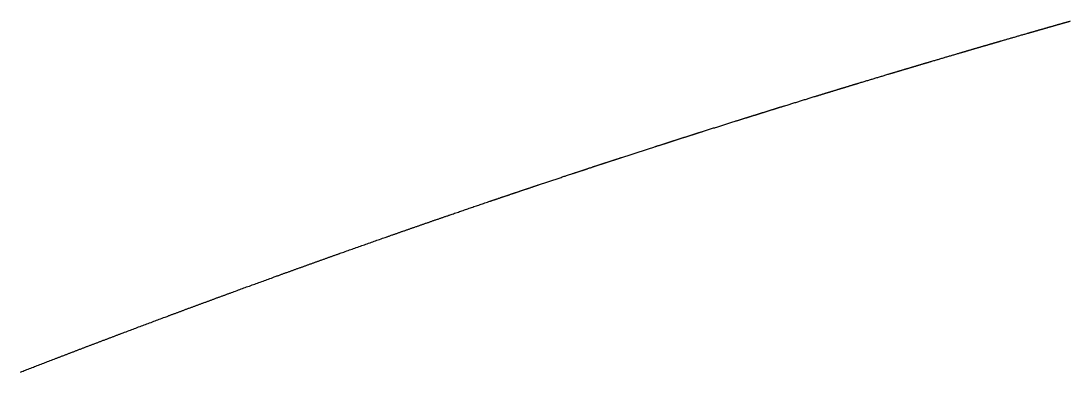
# Model space of a CAD drawing. Header units: millimetres. Extents: x 0 to 2438, y 0 to 1219.
# Drawn here: x 210.776 to 213.331, y 468.651 to 469.506 of the extents above; entities that cross this region are included whole.
import ezdxf

# ---------------------------------------------------------------- set-up
doc = ezdxf.new("R2010")
doc.units = ezdxf.units.MM
doc.layers.add('CUT_AIRCRAFT', color=7, linetype='Continuous')

msp = doc.modelspace()

# ---------------------------------------------------------------- linework, layer by layer
at = {"layer": 'CUT_AIRCRAFT'}
msp.add_lwpolyline([(210.7746, 468.651), (210.7778, 468.6522), (210.7808, 468.6534), (210.7839, 468.6546), (210.787, 468.6558), (210.7902, 468.657), (210.7933, 468.6582), (210.7965, 468.6594), (210.7996, 468.6607), (210.8028, 468.6619), (210.8059, 468.6631), (210.8091, 468.6643), (210.8122, 468.6655), (210.8154, 468.6667), (210.8185, 468.6679), (210.8217, 468.6691), (210.8248, 468.6704), (210.828, 468.6716), (210.8312, 468.6728), (210.8343, 468.674), (210.8374, 468.6752), (210.8404, 468.6764), (210.8436, 468.6776), (210.8469, 468.6788), (210.8503, 468.6801), (210.8536, 468.6814), (210.8568, 468.6826), (210.8595, 468.6837), (210.8616, 468.6845), (210.8633, 468.6851), (210.8648, 468.6857), (210.8662, 468.6863), (210.8678, 468.6869), (210.8695, 468.6875), (210.8712, 468.6882), (210.873, 468.6889), (210.8747, 468.6895), (210.8764, 468.6902), (210.8781, 468.6908), (210.8798, 468.6915), (210.8815, 468.6921), (210.8831, 468.6927), (210.8848, 468.6934), (210.8865, 468.694), (210.8882, 468.6947), (210.8899, 468.6953), (210.8916, 468.696), (210.8933, 468.6966), (210.895, 468.6973), (210.8967, 468.6979), (210.8984, 468.6986), (210.9001, 468.6992), (210.9018, 468.6999), (210.9035, 468.7005), (210.9052, 468.7012), (210.9068, 468.7018), (210.9085, 468.7025), (210.9102, 468.7031), (210.9119, 468.7037), (210.9136, 468.7044), (210.9153, 468.705), (210.917, 468.7057), (210.9187, 468.7063), (210.9204, 468.707), (210.9221, 468.7076), (210.9238, 468.7083), (210.9255, 468.7089), (210.9272, 468.7096), (210.9289, 468.7102), (210.9306, 468.7108), (210.9323, 468.7115), (210.934, 468.7121), (210.9356, 468.7128), (210.9373, 468.7134), (210.939, 468.7141), (210.9407, 468.7147), (210.9424, 468.7154), (210.9441, 468.716), (210.9458, 468.7166), (210.9475, 468.7173), (210.9492, 468.7179), (210.9509, 468.7186), (210.9526, 468.7192), (210.9543, 468.7199), (210.956, 468.7205), (210.9577, 468.7212), (210.9594, 468.7218), (210.9611, 468.7224), (210.9627, 468.7231), (210.9644, 468.7237), (210.9661, 468.7244), (210.9678, 468.725), (210.9695, 468.7257), (210.9712, 468.7263), (210.9729, 468.7269), (210.9746, 468.7276), (210.9763, 468.7282), (210.978, 468.7289), (210.9797, 468.7295), (210.9814, 468.7302), (210.9831, 468.7308), (210.9848, 468.7314), (210.9865, 468.7321), (210.9882, 468.7327), (210.9899, 468.7334), (210.9916, 468.734), (210.9933, 468.7346), (210.995, 468.7353), (210.9967, 468.7359), (210.9984, 468.7366), (211, 468.7372), (211.0017, 468.7379), (211.0034, 468.7385), (211.0051, 468.7391), (211.0068, 468.7398), (211.0085, 468.7404), (211.0103, 468.7411), (211.012, 468.7418), (211.0137, 468.7424), (211.0153, 468.743), (211.0167, 468.7435), (211.0182, 468.7441), (211.0199, 468.7447), (211.0221, 468.7455), (211.0249, 468.7466), (211.0283, 468.7479), (211.0319, 468.7492), (211.0355, 468.7506), (211.039, 468.7519), (211.0423, 468.7532), (211.0456, 468.7544), (211.0489, 468.7556), (211.0522, 468.7569), (211.0556, 468.7581), (211.059, 468.7594), (211.0623, 468.7607), (211.0657, 468.7619), (211.069, 468.7632), (211.0724, 468.7645), (211.0757, 468.7657), (211.0791, 468.767), (211.0824, 468.7682), (211.0858, 468.7695), (211.0891, 468.7707), (211.0925, 468.772), (211.0959, 468.7733), (211.0993, 468.7745), (211.1026, 468.7758), (211.1059, 468.777), (211.1091, 468.7782), (211.1125, 468.7795), (211.116, 468.7808), (211.1196, 468.7821), (211.1233, 468.7835), (211.1266, 468.7847), (211.1294, 468.7858), (211.1316, 468.7866), (211.1333, 468.7872), (211.1347, 468.7878), (211.1361, 468.7883), (211.1376, 468.7888), (211.1392, 468.7895), (211.141, 468.7901), (211.1427, 468.7907), (211.1444, 468.7914), (211.146, 468.792), (211.1477, 468.7926), (211.1493, 468.7932), (211.151, 468.7938), (211.1526, 468.7944), (211.1543, 468.7951), (211.1559, 468.7957), (211.1576, 468.7963), (211.1593, 468.7969), (211.1609, 468.7975), (211.1626, 468.7981), (211.1643, 468.7988), (211.1659, 468.7994), (211.1676, 468.8), (211.1692, 468.8006), (211.1709, 468.8012), (211.1725, 468.8018), (211.1742, 468.8025), (211.1759, 468.8031), (211.1775, 468.8037), (211.1792, 468.8043), (211.1808, 468.8049), (211.1825, 468.8055), (211.1841, 468.8062), (211.1858, 468.8068), (211.1875, 468.8074), (211.1891, 468.808), (211.1908, 468.8086), (211.1925, 468.8092), (211.1941, 468.8098), (211.1958, 468.8105), (211.1974, 468.8111), (211.1991, 468.8117), (211.2007, 468.8123), (211.2024, 468.8129), (211.2041, 468.8135), (211.2057, 468.8141), (211.2074, 468.8148), (211.209, 468.8154), (211.2107, 468.816), (211.2124, 468.8166), (211.214, 468.8172), (211.2157, 468.8178), (211.2174, 468.8184), (211.219, 468.819), (211.2207, 468.8197), (211.2223, 468.8203), (211.224, 468.8209), (211.2257, 468.8215), (211.2273, 468.8221), (211.229, 468.8227), (211.2306, 468.8233), (211.2323, 468.8239), (211.2339, 468.8246), (211.2356, 468.8252), (211.2373, 468.8258), (211.2389, 468.8264), (211.2406, 468.827), (211.2423, 468.8276), (211.2439, 468.8282), (211.2456, 468.8288), (211.2472, 468.8295), (211.2489, 468.8301), (211.2506, 468.8307), (211.2522, 468.8313), (211.2539, 468.8319), (211.2555, 468.8325), (211.2572, 468.8331), (211.2589, 468.8337), (211.2605, 468.8343), (211.2622, 468.835), (211.2638, 468.8356), (211.2655, 468.8362), (211.2672, 468.8368), (211.2688, 468.8374), (211.2705, 468.838), (211.2721, 468.8386), (211.2738, 468.8392), (211.2755, 468.8398), (211.2772, 468.8405), (211.2789, 468.8411), (211.2806, 468.8417), (211.2821, 468.8423), (211.2835, 468.8428), (211.2849, 468.8433), (211.2866, 468.8439), (211.2888, 468.8447), (211.2916, 468.8457), (211.2949, 468.847), (211.2985, 468.8483), (211.3021, 468.8496), (211.3055, 468.8509), (211.3089, 468.8521), (211.3121, 468.8533), (211.3154, 468.8545), (211.3187, 468.8557), (211.322, 468.8569), (211.3254, 468.8581), (211.3287, 468.8593), (211.3321, 468.8605), (211.3354, 468.8618), (211.3387, 468.863), (211.342, 468.8642), (211.3454, 468.8654), (211.3487, 468.8666), (211.352, 468.8678), (211.3554, 468.869), (211.3587, 468.8702), (211.3621, 468.8715), (211.3654, 468.8727), (211.3687, 468.8739), (211.3719, 468.8751), (211.3752, 468.8762), (211.3785, 468.8775), (211.382, 468.8787), (211.3856, 468.88), (211.3892, 468.8813), (211.3925, 468.8825), (211.3953, 468.8835), (211.3975, 468.8843), (211.3992, 468.8849), (211.4006, 468.8855), (211.402, 468.886), (211.4035, 468.8865), (211.4052, 468.8871), (211.4069, 468.8877), (211.4087, 468.8884), (211.4104, 468.889), (211.4121, 468.8896), (211.4137, 468.8902), (211.4154, 468.8908), (211.417, 468.8914), (211.4187, 468.892), (211.4204, 468.8926), (211.4221, 468.8932), (211.4237, 468.8938), (211.4254, 468.8944), (211.4271, 468.895), (211.4287, 468.8956), (211.4304, 468.8962), (211.4321, 468.8968), (211.4337, 468.8974), (211.4354, 468.898), (211.4371, 468.8986), (211.4387, 468.8992), (211.4404, 468.8998), (211.4421, 468.9004), (211.4438, 468.901), (211.4454, 468.9016), (211.4471, 468.9022), (211.4488, 468.9028), (211.4504, 468.9034), (211.4521, 468.904), (211.4538, 468.9046), (211.4555, 468.9052), (211.4571, 468.9058), (211.4588, 468.9064), (211.4605, 468.907), (211.4621, 468.9076), (211.4638, 468.9082), (211.4655, 468.9088), (211.4672, 468.9094), (211.4688, 468.91), (211.4705, 468.9106), (211.4722, 468.9112), (211.4738, 468.9118), (211.4755, 468.9124), (211.4772, 468.913), (211.4788, 468.9136), (211.4805, 468.9142), (211.4822, 468.9148), (211.4839, 468.9154), (211.4855, 468.916), (211.4872, 468.9166), (211.4889, 468.9172), (211.4905, 468.9178), (211.4922, 468.9184), (211.4939, 468.919), (211.4956, 468.9196), (211.4972, 468.9202), (211.4989, 468.9208), (211.5006, 468.9214), (211.5022, 468.922), (211.5039, 468.9226), (211.5056, 468.9232), (211.5072, 468.9238), (211.5089, 468.9244), (211.5106, 468.925), (211.5123, 468.9256), (211.5139, 468.9262), (211.5156, 468.9268), (211.5173, 468.9274), (211.519, 468.928), (211.5206, 468.9286), (211.5223, 468.9292), (211.524, 468.9298), (211.5256, 468.9304), (211.5273, 468.931), (211.529, 468.9316), (211.5307, 468.9322), (211.5323, 468.9328), (211.534, 468.9334), (211.5357, 468.934), (211.5373, 468.9345), (211.539, 468.9351), (211.5406, 468.9357), (211.5424, 468.9363), (211.5441, 468.937), (211.5459, 468.9376), (211.5475, 468.9382), (211.549, 468.9387), (211.5504, 468.9392), (211.5519, 468.9397), (211.5536, 468.9403), (211.5557, 468.9411), (211.5586, 468.9421), (211.5619, 468.9433), (211.5655, 468.9446), (211.5691, 468.9458), (211.5726, 468.9471), (211.5759, 468.9483), (211.5792, 468.9494), (211.5825, 468.9506), (211.5858, 468.9518), (211.5891, 468.9529), (211.5925, 468.9541), (211.5959, 468.9553), (211.5992, 468.9565), (211.6026, 468.9577), (211.6059, 468.9589), (211.6092, 468.96), (211.6126, 468.9612), (211.6159, 468.9624), (211.6192, 468.9636), (211.6226, 468.9648), (211.626, 468.9659), (211.6293, 468.9671), (211.6327, 468.9683), (211.636, 468.9695), (211.6393, 468.9706), (211.6425, 468.9718), (211.6459, 468.973), (211.6494, 468.9742), (211.653, 468.9755), (211.6566, 468.9767), (211.6599, 468.9779), (211.6628, 468.9789), (211.6649, 468.9796), (211.6666, 468.9802), (211.6681, 468.9807), (211.6695, 468.9812), (211.671, 468.9818), (211.6727, 468.9823), (211.6744, 468.983), (211.6761, 468.9836), (211.6778, 468.9842), (211.6795, 468.9848), (211.6812, 468.9853), (211.6828, 468.9859), (211.6845, 468.9865), (211.6861, 468.9871), (211.6878, 468.9877), (211.6895, 468.9882), (211.6912, 468.9888), (211.6929, 468.9894), (211.6945, 468.99), (211.6962, 468.9906), (211.6979, 468.9912), (211.6995, 468.9918), (211.7012, 468.9923), (211.7029, 468.9929), (211.7046, 468.9935), (211.7062, 468.9941), (211.7079, 468.9947), (211.7096, 468.9953), (211.7113, 468.9958), (211.7129, 468.9964), (211.7146, 468.997), (211.7163, 468.9976), (211.7179, 468.9982), (211.7196, 468.9988), (211.7213, 468.9993), (211.723, 468.9999), (211.7246, 469.0005), (211.7263, 469.0011), (211.728, 469.0017), (211.7296, 469.0023), (211.7313, 469.0028), (211.733, 469.0034), (211.7347, 469.004), (211.7363, 469.0046), (211.738, 469.0052), (211.7397, 469.0057), (211.7414, 469.0063), (211.743, 469.0069), (211.7447, 469.0075), (211.7464, 469.0081), (211.7481, 469.0086), (211.7497, 469.0092), (211.7514, 469.0098), (211.7531, 469.0104), (211.7548, 469.011), (211.7564, 469.0115), (211.7581, 469.0121), (211.7598, 469.0127), (211.7614, 469.0133), (211.7631, 469.0139), (211.7648, 469.0144), (211.7665, 469.015), (211.7681, 469.0156), (211.7698, 469.0162), (211.7715, 469.0168), (211.7732, 469.0173), (211.7748, 469.0179), (211.7765, 469.0185), (211.7782, 469.0191), (211.7799, 469.0197), (211.7815, 469.0202), (211.7832, 469.0208), (211.7849, 469.0214), (211.7866, 469.022), (211.7882, 469.0226), (211.7899, 469.0231), (211.7916, 469.0237), (211.7933, 469.0243), (211.7949, 469.0249), (211.7966, 469.0254), (211.7983, 469.026), (211.8, 469.0266), (211.8016, 469.0272), (211.8033, 469.0278), (211.805, 469.0283), (211.8066, 469.0289), (211.8083, 469.0295), (211.81, 469.0301), (211.8117, 469.0307), (211.8135, 469.0312), (211.8151, 469.0318), (211.8167, 469.0324), (211.8182, 469.0329), (211.8197, 469.0334), (211.8213, 469.034), (211.8234, 469.0347), (211.826, 469.0355), (211.8289, 469.0365), (211.832, 469.0376), (211.8351, 469.0387), (211.8382, 469.0397), (211.8411, 469.0408), (211.844, 469.0417), (211.8469, 469.0427), (211.8498, 469.0437), (211.8528, 469.0447), (211.8557, 469.0457), (211.8587, 469.0468), (211.8616, 469.0478), (211.8645, 469.0488), (211.8675, 469.0498), (211.8704, 469.0508), (211.8733, 469.0518), (211.8763, 469.0528), (211.8792, 469.0538), (211.8822, 469.0548), (211.8851, 469.0558), (211.8881, 469.0568), (211.891, 469.0578), (211.8939, 469.0588), (211.8968, 469.0598), (211.8997, 469.0607), (211.9026, 469.0617), (211.9057, 469.0628), (211.9089, 469.0639), (211.9121, 469.065), (211.915, 469.066), (211.9174, 469.0668), (211.9192, 469.0674), (211.9205, 469.0678), (211.9215, 469.0682), (211.9225, 469.0685), (211.9236, 469.0689), (211.9249, 469.0693), (211.9262, 469.0698), (211.9275, 469.0702), (211.9289, 469.0707), (211.9301, 469.0711), (211.9314, 469.0715), (211.9326, 469.0719), (211.9339, 469.0723), (211.9351, 469.0728), (211.9364, 469.0732), (211.9377, 469.0736), (211.9389, 469.0741), (211.9402, 469.0745), (211.9415, 469.0749), (211.9427, 469.0753), (211.944, 469.0758), (211.9452, 469.0762), (211.9465, 469.0766), (211.9478, 469.0771), (211.949, 469.0775), (211.9503, 469.0779), (211.9516, 469.0783), (211.9528, 469.0788), (211.9541, 469.0792), (211.9554, 469.0796), (211.9566, 469.08), (211.9579, 469.0805), (211.9591, 469.0809), (211.9604, 469.0813), (211.9617, 469.0818), (211.9629, 469.0822), (211.9642, 469.0826), (211.9655, 469.083), (211.9667, 469.0835), (211.968, 469.0839), (211.9692, 469.0843), (211.9705, 469.0847), (211.9718, 469.0852), (211.973, 469.0856), (211.9743, 469.086), (211.9756, 469.0864), (211.9768, 469.0869), (211.9781, 469.0873), (211.9794, 469.0877), (211.9806, 469.0881), (211.9819, 469.0886), (211.9832, 469.089), (211.9844, 469.0894), (211.9857, 469.0898), (211.987, 469.0903), (211.9882, 469.0907), (211.9895, 469.0911), (211.9907, 469.0915), (211.992, 469.092), (211.9933, 469.0924), (211.9945, 469.0928), (211.9958, 469.0932), (211.9971, 469.0937), (211.9983, 469.0941), (211.9996, 469.0945), (212.0009, 469.0949), (212.0021, 469.0954), (212.0034, 469.0958), (212.0046, 469.0962), (212.0059, 469.0966), (212.0072, 469.0971), (212.0084, 469.0975), (212.0097, 469.0979), (212.011, 469.0983), (212.0122, 469.0988), (212.0135, 469.0992), (212.0148, 469.0996), (212.016, 469.1), (212.0173, 469.1004), (212.0186, 469.1009), (212.0198, 469.1013), (212.0211, 469.1017), (212.0224, 469.1021), (212.0236, 469.1026), (212.0249, 469.103), (212.0261, 469.1034), (212.0274, 469.1038), (212.0287, 469.1043), (212.03, 469.1047), (212.0313, 469.1051), (212.0326, 469.1056), (212.0337, 469.106), (212.0348, 469.1063), (212.0359, 469.1067), (212.0371, 469.1071), (212.0388, 469.1076), (212.0409, 469.1084), (212.0434, 469.1092), (212.0461, 469.1101), (212.0489, 469.111), (212.0515, 469.1119), (212.054, 469.1127), (212.0565, 469.1135), (212.0589, 469.1144), (212.0614, 469.1152), (212.0639, 469.116), (212.0665, 469.1169), (212.069, 469.1177), (212.0715, 469.1185), (212.074, 469.1194), (212.0765, 469.1202), (212.079, 469.121), (212.0816, 469.1219), (212.0841, 469.1227), (212.0866, 469.1235), (212.0891, 469.1244), (212.0916, 469.1252), (212.0942, 469.1261), (212.0967, 469.1269), (212.0992, 469.1277), (212.1016, 469.1285), (212.1041, 469.1294), (212.1066, 469.1302), (212.1092, 469.1311), (212.112, 469.132), (212.1147, 469.1329), (212.1172, 469.1337), (212.1193, 469.1344), (212.1209, 469.1349), (212.1222, 469.1353), (212.1233, 469.1357), (212.1243, 469.136), (212.1255, 469.1364), (212.1267, 469.1368), (212.128, 469.1373), (212.1293, 469.1377), (212.1306, 469.1381), (212.1318, 469.1385), (212.1331, 469.1389), (212.1343, 469.1393), (212.1356, 469.1398), (212.1368, 469.1402), (212.1381, 469.1406), (212.1393, 469.141), (212.1406, 469.1414), (212.1418, 469.1418), (212.1431, 469.1422), (212.1443, 469.1426), (212.1456, 469.1431), (212.1468, 469.1435), (212.1481, 469.1439), (212.1493, 469.1443), (212.1506, 469.1447), (212.1518, 469.1451), (212.1531, 469.1455), (212.1543, 469.1459), (212.1556, 469.1463), (212.1568, 469.1468), (212.1581, 469.1472), (212.1593, 469.1476), (212.1606, 469.148), (212.1618, 469.1484), (212.1631, 469.1488), (212.1644, 469.1492), (212.1656, 469.1496), (212.1669, 469.15), (212.1681, 469.1505), (212.1694, 469.1509), (212.1706, 469.1513), (212.1719, 469.1517), (212.1731, 469.1521), (212.1744, 469.1525), (212.1756, 469.1529), (212.1769, 469.1533), (212.1781, 469.1537), (212.1794, 469.1542), (212.1806, 469.1546), (212.1819, 469.155), (212.1831, 469.1554), (212.1844, 469.1558), (212.1856, 469.1562), (212.1869, 469.1566), (212.1881, 469.157), (212.1894, 469.1574), (212.1906, 469.1578), (212.1919, 469.1583), (212.1932, 469.1587), (212.1944, 469.1591), (212.1957, 469.1595), (212.1969, 469.1599), (212.1981, 469.1603), (212.1994, 469.1607), (212.2007, 469.1611), (212.2019, 469.1615), (212.2032, 469.1619), (212.2044, 469.1624), (212.2057, 469.1628), (212.2069, 469.1632), (212.2082, 469.1636), (212.2094, 469.164), (212.2107, 469.1644), (212.2119, 469.1648), (212.2132, 469.1652), (212.2144, 469.1656), (212.2157, 469.166), (212.2169, 469.1664), (212.2182, 469.1668), (212.2194, 469.1673), (212.2207, 469.1677), (212.2219, 469.1681), (212.2232, 469.1685), (212.2244, 469.1689), (212.2257, 469.1693), (212.2269, 469.1697), (212.2282, 469.1701), (212.2295, 469.1705), (212.2308, 469.1709), (212.2321, 469.1714), (212.2333, 469.1718), (212.2345, 469.1722), (212.2355, 469.1725), (212.2366, 469.1728), (212.2379, 469.1733), (212.2395, 469.1738), (212.2416, 469.1745), (212.2441, 469.1753), (212.2467, 469.1761), (212.2494, 469.177), (212.252, 469.1779), (212.2545, 469.1787), (212.257, 469.1795), (212.2594, 469.1803), (212.2619, 469.1811), (212.2644, 469.1819), (212.2669, 469.1827), (212.2694, 469.1835), (212.2719, 469.1843), (212.2744, 469.1851), (212.2769, 469.1859), (212.2793, 469.1867), (212.2818, 469.1875), (212.2843, 469.1883), (212.2868, 469.1891), (212.2893, 469.1899), (212.2918, 469.1908), (212.2943, 469.1916), (212.2968, 469.1924), (212.2993, 469.1932), (212.3017, 469.194), (212.3042, 469.1947), (212.3067, 469.1955), (212.3092, 469.1964), (212.312, 469.1973), (212.3146, 469.1981), (212.3171, 469.1989), (212.3192, 469.1996), (212.3209, 469.2001), (212.3221, 469.2005), (212.3231, 469.2009), (212.3242, 469.2012), (212.3253, 469.2016), (212.3265, 469.202), (212.3278, 469.2024), (212.3291, 469.2028), (212.3304, 469.2032), (212.3316, 469.2036), (212.3329, 469.204), (212.3341, 469.2044), (212.3353, 469.2048), (212.3366, 469.2052), (212.3378, 469.2056), (212.3391, 469.206), (212.3403, 469.2064), (212.3415, 469.2068), (212.3428, 469.2072), (212.344, 469.2076), (212.3453, 469.208), (212.3465, 469.2084), (212.3477, 469.2088), (212.349, 469.2092), (212.3502, 469.2096), (212.3515, 469.21), (212.3527, 469.2104), (212.3539, 469.2108), (212.3552, 469.2111), (212.3564, 469.2115), (212.3577, 469.2119), (212.3589, 469.2123), (212.3601, 469.2127), (212.3614, 469.2131), (212.3626, 469.2135), (212.3639, 469.2139), (212.3651, 469.2143), (212.3663, 469.2147), (212.3676, 469.2151), (212.3688, 469.2155), (212.3701, 469.2159), (212.3713, 469.2163), (212.3725, 469.2167), (212.3738, 469.2171), (212.375, 469.2175), (212.3763, 469.2179), (212.3775, 469.2183), (212.3787, 469.2187), (212.38, 469.2191), (212.3812, 469.2195), (212.3825, 469.2199), (212.3837, 469.2203), (212.3849, 469.2207), (212.3862, 469.2211), (212.3874, 469.2215), (212.3887, 469.2219), (212.3899, 469.2223), (212.3911, 469.2227), (212.3924, 469.223), (212.3936, 469.2234), (212.3949, 469.2238), (212.3961, 469.2242), (212.3973, 469.2246), (212.3986, 469.225), (212.3998, 469.2254), (212.4011, 469.2258), (212.4023, 469.2262), (212.4035, 469.2266), (212.4048, 469.227), (212.406, 469.2274), (212.4073, 469.2278), (212.4085, 469.2282), (212.4098, 469.2286), (212.411, 469.229), (212.4122, 469.2294), (212.4135, 469.2298), (212.4147, 469.2302), (212.416, 469.2306), (212.4172, 469.231), (212.4184, 469.2313), (212.4197, 469.2317), (212.4209, 469.2321), (212.4222, 469.2325), (212.4234, 469.2329), (212.4246, 469.2333), (212.4258, 469.2337), (212.4271, 469.2341), (212.4284, 469.2345), (212.4297, 469.2349), (212.4309, 469.2353), (212.4322, 469.2357), (212.4333, 469.2361), (212.4343, 469.2364), (212.4354, 469.2367), (212.4367, 469.2371), (212.4383, 469.2377), (212.4404, 469.2383), (212.4428, 469.2391), (212.4455, 469.2399), (212.4481, 469.2408), (212.4507, 469.2416), (212.4532, 469.2424), (212.4556, 469.2431), (212.458, 469.2439), (212.4604, 469.2447), (212.4629, 469.2455), (212.4654, 469.2462), (212.4678, 469.247), (212.4703, 469.2478), (212.4728, 469.2486), (212.4752, 469.2494), (212.4777, 469.2501), (212.4802, 469.2509), (212.4826, 469.2517), (212.4851, 469.2525), (212.4876, 469.2532), (212.49, 469.254), (212.4925, 469.2548), (212.495, 469.2556), (212.4974, 469.2564), (212.4998, 469.2571), (212.5023, 469.2579), (212.5047, 469.2586), (212.5073, 469.2595), (212.51, 469.2603), (212.5126, 469.2611), (212.5151, 469.2619), (212.5172, 469.2626), (212.5188, 469.2631), (212.52, 469.2634), (212.521, 469.2638), (212.5221, 469.2641), (212.5232, 469.2644), (212.5244, 469.2648), (212.5257, 469.2652), (212.5269, 469.2656), (212.5282, 469.266), (212.5294, 469.2664), (212.5306, 469.2668), (212.5318, 469.2672), (212.5331, 469.2675), (212.5343, 469.2679), (212.5355, 469.2683), (212.5367, 469.2687), (212.538, 469.2691), (212.5392, 469.2695), (212.5404, 469.2699), (212.5416, 469.2702), (212.5429, 469.2706), (212.5441, 469.271), (212.5453, 469.2714), (212.5465, 469.2718), (212.5478, 469.2721), (212.549, 469.2725), (212.5502, 469.2729), (212.5514, 469.2733), (212.5526, 469.2737), (212.5539, 469.2741), (212.5551, 469.2744), (212.5563, 469.2748), (212.5575, 469.2752), (212.5588, 469.2756), (212.56, 469.276), (212.5612, 469.2764), (212.5625, 469.2767), (212.5637, 469.2771), (212.5649, 469.2775), (212.5661, 469.2779), (212.5674, 469.2783), (212.5686, 469.2787), (212.5698, 469.279), (212.571, 469.2794), (212.5722, 469.2798), (212.5735, 469.2802), (212.5747, 469.2806), (212.5759, 469.2809), (212.5771, 469.2813), (212.5784, 469.2817), (212.5796, 469.2821), (212.5808, 469.2825), (212.582, 469.2829), (212.5833, 469.2832), (212.5845, 469.2836), (212.5857, 469.284), (212.5869, 469.2844), (212.5882, 469.2848), (212.5894, 469.2851), (212.5906, 469.2855), (212.5918, 469.2859), (212.5931, 469.2863), (212.5943, 469.2867), (212.5955, 469.2871), (212.5967, 469.2874), (212.598, 469.2878), (212.5992, 469.2882), (212.6004, 469.2886), (212.6016, 469.289), (212.6029, 469.2893), (212.6041, 469.2897), (212.6053, 469.2901), (212.6065, 469.2905), (212.6078, 469.2909), (212.609, 469.2912), (212.6102, 469.2916), (212.6114, 469.292), (212.6127, 469.2924), (212.6139, 469.2928), (212.6151, 469.2931), (212.6163, 469.2935), (212.6176, 469.2939), (212.6188, 469.2943), (212.62, 469.2947), (212.6212, 469.295), (212.6224, 469.2954), (212.6237, 469.2958), (212.6249, 469.2962), (212.6262, 469.2966), (212.6275, 469.297), (212.6287, 469.2973), (212.6298, 469.2977), (212.6308, 469.298), (212.6319, 469.2983), (212.6331, 469.2987), (212.6347, 469.2992), (212.6367, 469.2998), (212.639, 469.3006), (212.6416, 469.3013), (212.6441, 469.3021), (212.6466, 469.3029), (212.6489, 469.3036), (212.6512, 469.3043), (212.6535, 469.305), (212.6559, 469.3058), (212.6582, 469.3065), (212.6606, 469.3072), (212.6629, 469.3079), (212.6653, 469.3087), (212.6677, 469.3094), (212.67, 469.3101), (212.6724, 469.3108), (212.6747, 469.3116), (212.6771, 469.3123), (212.6794, 469.313), (212.6818, 469.3137), (212.6841, 469.3145), (212.6865, 469.3152), (212.6889, 469.3159), (212.6912, 469.3166), (212.6935, 469.3173), (212.6958, 469.3181), (212.6981, 469.3188), (212.7006, 469.3195), (212.7032, 469.3203), (212.7057, 469.3211), (212.708, 469.3218), (212.71, 469.3224), (212.7115, 469.3229), (212.7127, 469.3232), (212.7136, 469.3235), (212.7145, 469.3238), (212.7156, 469.3241), (212.7167, 469.3245), (212.7179, 469.3248), (212.7191, 469.3252), (212.7202, 469.3255), (212.7213, 469.3259), (212.7225, 469.3262), (212.7236, 469.3266), (212.7247, 469.3269), (212.7258, 469.3273), (212.7269, 469.3276), (212.7281, 469.328), (212.7292, 469.3283), (212.7303, 469.3286), (212.7315, 469.329), (212.7326, 469.3293), (212.7337, 469.3297), (212.7348, 469.33), (212.736, 469.3304), (212.7371, 469.3307), (212.7382, 469.3311), (212.7394, 469.3314), (212.7405, 469.3318), (212.7416, 469.3321), (212.7428, 469.3324), (212.7439, 469.3328), (212.745, 469.3331), (212.7461, 469.3335), (212.7473, 469.3338), (212.7484, 469.3342), (212.7495, 469.3345), (212.7507, 469.3349), (212.7518, 469.3352), (212.7529, 469.3355), (212.754, 469.3359), (212.7552, 469.3362), (212.7563, 469.3366), (212.7574, 469.3369), (212.7586, 469.3373), (212.7597, 469.3376), (212.7608, 469.338), (212.7619, 469.3383), (212.7631, 469.3386), (212.7642, 469.339), (212.7653, 469.3393), (212.7664, 469.3397), (212.7676, 469.34), (212.7687, 469.3404), (212.7698, 469.3407), (212.771, 469.341), (212.7721, 469.3414), (212.7732, 469.3417), (212.7743, 469.3421), (212.7755, 469.3424), (212.7766, 469.3428), (212.7777, 469.3431), (212.7789, 469.3435), (212.78, 469.3438), (212.7811, 469.3441), (212.7823, 469.3445), (212.7834, 469.3448), (212.7845, 469.3452), (212.7856, 469.3455), (212.7868, 469.3459), (212.7879, 469.3462), (212.789, 469.3465), (212.7902, 469.3469), (212.7913, 469.3472), (212.7924, 469.3476), (212.7936, 469.3479), (212.7947, 469.3483), (212.7958, 469.3486), (212.7969, 469.3489), (212.7981, 469.3493), (212.7992, 469.3496), (212.8003, 469.35), (212.8014, 469.3503), (212.8026, 469.3507), (212.8037, 469.351), (212.8048, 469.3513), (212.8059, 469.3517), (212.8071, 469.352), (212.8082, 469.3524), (212.8093, 469.3527), (212.8105, 469.3531), (212.8117, 469.3534), (212.8128, 469.3538), (212.8139, 469.3541), (212.8148, 469.3544), (212.8158, 469.3547), (212.8169, 469.355), (212.8184, 469.3554), (212.8203, 469.356), (212.8225, 469.3567), (212.8248, 469.3574), (212.8272, 469.3581), (212.8295, 469.3588), (212.8317, 469.3595), (212.8339, 469.3601), (212.8361, 469.3608), (212.8382, 469.3614), (212.8405, 469.3621), (212.8427, 469.3628), (212.8449, 469.3635), (212.8471, 469.3641), (212.8493, 469.3648), (212.8515, 469.3655), (212.8537, 469.3661), (212.8559, 469.3668), (212.8581, 469.3674), (212.8604, 469.3681), (212.8626, 469.3688), (212.8648, 469.3695), (212.867, 469.3701), (212.8692, 469.3708), (212.8714, 469.3714), (212.8736, 469.3721), (212.8757, 469.3727), (212.8779, 469.3734), (212.8802, 469.3741), (212.8826, 469.3748), (212.885, 469.3755), (212.8872, 469.3762), (212.8891, 469.3767), (212.8905, 469.3772), (212.8916, 469.3775), (212.8925, 469.3778), (212.8934, 469.378), (212.8944, 469.3783), (212.8955, 469.3787), (212.8966, 469.379), (212.8977, 469.3793), (212.8988, 469.3797), (212.8999, 469.38), (212.901, 469.3803), (212.902, 469.3806), (212.9031, 469.381), (212.9042, 469.3813), (212.9053, 469.3816), (212.9064, 469.3819), (212.9074, 469.3823), (212.9085, 469.3826), (212.9096, 469.3829), (212.9107, 469.3832), (212.9118, 469.3835), (212.9128, 469.3839), (212.9139, 469.3842), (212.915, 469.3845), (212.9161, 469.3848), (212.9171, 469.3852), (212.9182, 469.3855), (212.9193, 469.3858), (212.9204, 469.3861), (212.9215, 469.3865), (212.9226, 469.3868), (212.9236, 469.3871), (212.9247, 469.3874), (212.9258, 469.3877), (212.9269, 469.3881), (212.928, 469.3884), (212.929, 469.3887), (212.9301, 469.389), (212.9312, 469.3894), (212.9323, 469.3897), (212.9333, 469.39), (212.9344, 469.3903), (212.9355, 469.3906), (212.9366, 469.391), (212.9377, 469.3913), (212.9387, 469.3916), (212.9398, 469.3919), (212.9409, 469.3923), (212.942, 469.3926), (212.9431, 469.3929), (212.9442, 469.3932), (212.9452, 469.3935), (212.9463, 469.3939), (212.9474, 469.3942), (212.9485, 469.3945), (212.9496, 469.3948), (212.9506, 469.3952), (212.9517, 469.3955), (212.9528, 469.3958), (212.9539, 469.3961), (212.955, 469.3964), (212.956, 469.3968), (212.9571, 469.3971), (212.9582, 469.3974), (212.9593, 469.3977), (212.9604, 469.398), (212.9614, 469.3984), (212.9625, 469.3987), (212.9636, 469.399), (212.9647, 469.3993), (212.9658, 469.3997), (212.9668, 469.4), (212.9679, 469.4003), (212.969, 469.4006), (212.9701, 469.4009), (212.9712, 469.4013), (212.9722, 469.4016), (212.9733, 469.4019), (212.9744, 469.4022), (212.9755, 469.4025), (212.9766, 469.4029), (212.9777, 469.4032), (212.9787, 469.4035), (212.9798, 469.4038), (212.9809, 469.4041), (212.9819, 469.4045), (212.983, 469.4048), (212.9841, 469.4051), (212.9853, 469.4054), (212.9864, 469.4058), (212.9874, 469.4061), (212.9885, 469.4064), (212.9894, 469.4067), (212.9903, 469.4069), (212.9914, 469.4073), (212.9928, 469.4077), (212.9946, 469.4082), (212.9967, 469.4088), (212.999, 469.4095), (213.0013, 469.4102), (213.0035, 469.4109), (213.0057, 469.4115), (213.0078, 469.4121), (213.0099, 469.4127), (213.012, 469.4134), (213.0141, 469.414), (213.0163, 469.4146), (213.0184, 469.4153), (213.0206, 469.4159), (213.0227, 469.4165), (213.0248, 469.4171), (213.027, 469.4178), (213.0291, 469.4184), (213.0312, 469.419), (213.0334, 469.4197), (213.0355, 469.4203), (213.0377, 469.4209), (213.0398, 469.4216), (213.0419, 469.4222), (213.0441, 469.4228), (213.0462, 469.4234), (213.0482, 469.424), (213.0504, 469.4247), (213.0526, 469.4253), (213.0549, 469.426), (213.0572, 469.4267), (213.0594, 469.4273), (213.0612, 469.4278), (213.0625, 469.4283), (213.0636, 469.4286), (213.0645, 469.4288), (213.0654, 469.4291), (213.0664, 469.4294), (213.0674, 469.4297), (213.0685, 469.43), (213.0696, 469.4303), (213.0707, 469.4306), (213.0718, 469.431), (213.0728, 469.4313), (213.0738, 469.4316), (213.0749, 469.4319), (213.076, 469.4322), (213.077, 469.4325), (213.0781, 469.4328), (213.0791, 469.4331), (213.0802, 469.4334), (213.0813, 469.4337), (213.0823, 469.434), (213.0834, 469.4344), (213.0844, 469.4347), (213.0855, 469.435), (213.0865, 469.4353), (213.0876, 469.4356), (213.0887, 469.4359), (213.0897, 469.4362), (213.0908, 469.4365), (213.0918, 469.4368), (213.0929, 469.4371), (213.0939, 469.4375), (213.095, 469.4378), (213.096, 469.4381), (213.0971, 469.4384), (213.0982, 469.4387), (213.0992, 469.439), (213.1003, 469.4393), (213.1013, 469.4396), (213.1024, 469.4399), (213.1035, 469.4402), (213.1045, 469.4405), (213.1056, 469.4409), (213.1066, 469.4412), (213.1077, 469.4415), (213.1087, 469.4418), (213.1098, 469.4421), (213.1108, 469.4424), (213.1119, 469.4427), (213.113, 469.443), (213.114, 469.4433), (213.1151, 469.4436), (213.1161, 469.4439), (213.1172, 469.4442), (213.1182, 469.4446), (213.1193, 469.4449), (213.1204, 469.4452), (213.1214, 469.4455), (213.1225, 469.4458), (213.1235, 469.4461), (213.1246, 469.4464), (213.1257, 469.4467), (213.1267, 469.447), (213.1278, 469.4473), (213.1288, 469.4476), (213.1299, 469.4479), (213.1309, 469.4483), (213.132, 469.4486), (213.133, 469.4489), (213.1341, 469.4492), (213.1352, 469.4495), (213.1362, 469.4498), (213.1373, 469.4501), (213.1383, 469.4504), (213.1394, 469.4507), (213.1404, 469.451), (213.1415, 469.4513), (213.1426, 469.4516), (213.1436, 469.4519), (213.1447, 469.4523), (213.1457, 469.4526), (213.1468, 469.4529), (213.1479, 469.4532), (213.1489, 469.4535), (213.15, 469.4538), (213.151, 469.4541), (213.1521, 469.4544), (213.1531, 469.4547), (213.1542, 469.455), (213.1553, 469.4553), (213.1564, 469.4557), (213.1575, 469.456), (213.1584, 469.4562), (213.1593, 469.4565), (213.1602, 469.4568), (213.1613, 469.4571), (213.1627, 469.4575), (213.1644, 469.458), (213.1665, 469.4586), (213.1687, 469.4592), (213.171, 469.4599), (213.1732, 469.4605), (213.1753, 469.4611), (213.1773, 469.4617), (213.1794, 469.4623), (213.1814, 469.4629), (213.1835, 469.4635), (213.1856, 469.4641), (213.1877, 469.4647), (213.1898, 469.4653), (213.1919, 469.4659), (213.194, 469.4665), (213.1961, 469.4671), (213.1981, 469.4678), (213.2002, 469.4684), (213.2023, 469.469), (213.2044, 469.4696), (213.2065, 469.4702), (213.2086, 469.4708), (213.2107, 469.4714), (213.2128, 469.472), (213.2148, 469.4726), (213.2169, 469.4731), (213.219, 469.4738), (213.2211, 469.4744), (213.2234, 469.475), (213.2256, 469.4757), (213.2277, 469.4763), (213.2295, 469.4768), (213.2308, 469.4772), (213.2319, 469.4775), (213.2328, 469.4777), (213.2336, 469.478), (213.2346, 469.4782), (213.2356, 469.4785), (213.2366, 469.4788), (213.2377, 469.4792), (213.2388, 469.4795), (213.2398, 469.4798), (213.2408, 469.48), (213.2419, 469.4803), (213.2429, 469.4806), (213.2439, 469.4809), (213.2449, 469.4812), (213.246, 469.4815), (213.247, 469.4818), (213.248, 469.4821), (213.2491, 469.4824), (213.2501, 469.4827), (213.2511, 469.483), (213.2522, 469.4833), (213.2532, 469.4836), (213.2542, 469.4839), (213.2553, 469.4842), (213.2563, 469.4845), (213.2573, 469.4848), (213.2584, 469.4851), (213.2594, 469.4854), (213.2604, 469.4857), (213.2614, 469.486), (213.2625, 469.4863), (213.2635, 469.4866), (213.2645, 469.4868), (213.2656, 469.4871), (213.2666, 469.4874), (213.2676, 469.4877), (213.2687, 469.488), (213.2697, 469.4883), (213.2707, 469.4886), (213.2718, 469.4889), (213.2728, 469.4892), (213.2738, 469.4895), (213.2749, 469.4898), (213.2759, 469.4901), (213.2769, 469.4904), (213.2779, 469.4907), (213.279, 469.491), (213.28, 469.4913), (213.281, 469.4916), (213.2821, 469.4919), (213.2831, 469.4922), (213.2841, 469.4925), (213.2852, 469.4927), (213.2862, 469.493), (213.2872, 469.4933), (213.2883, 469.4936), (213.2893, 469.4939), (213.2903, 469.4942), (213.2913, 469.4945), (213.2924, 469.4948), (213.2934, 469.4951), (213.2944, 469.4954), (213.2955, 469.4957), (213.2965, 469.496), (213.2975, 469.4963), (213.2986, 469.4966), (213.2996, 469.4969), (213.3006, 469.4972), (213.3017, 469.4975), (213.3027, 469.4977), (213.3037, 469.498), (213.3048, 469.4983), (213.3058, 469.4986), (213.3068, 469.4989), (213.3079, 469.4992), (213.3089, 469.4995), (213.3099, 469.4998), (213.3109, 469.5001), (213.312, 469.5004), (213.313, 469.5007), (213.314, 469.501), (213.3151, 469.5013), (213.3161, 469.5016), (213.3171, 469.5019), (213.3181, 469.5021), (213.3192, 469.5024), (213.3202, 469.5027), (213.3213, 469.503), (213.3224, 469.5034), (213.3234, 469.5036), (213.3243, 469.5039), (213.3252, 469.5042), (213.3261, 469.5044), (213.3271, 469.5047), (213.3285, 469.5051), (213.3302, 469.5056), (213.3322, 469.5062)], dxfattribs=at)

doc.saveas('drawing.dxf')
